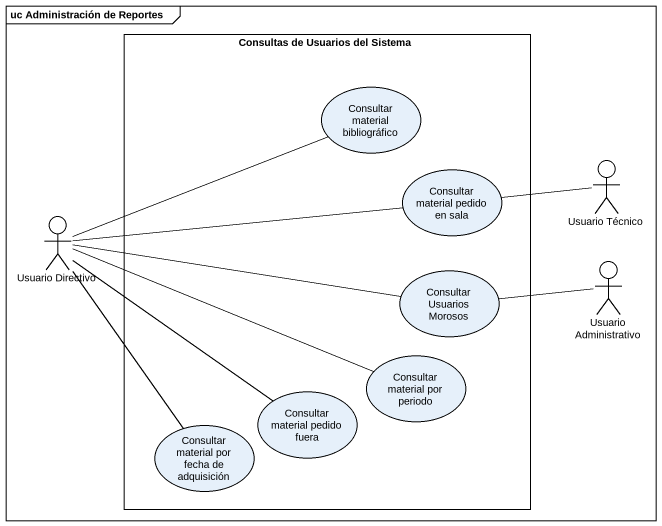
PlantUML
@startuml
mainframe uc Administración de Reportes
rectangle "Consultas de Usuarios del Sistema" as Consultas_de_Usuarios_del {
  usecase "Consultar material bibliográfico" as Consultar_material
  usecase "Consultar material pedido en sala" as Consultar_material_pedido
  usecase "Consultar Usuarios Morosos" as Consultar_Usuarios_Morosos
  usecase "Consultar material por periodo" as Consultar_material_por
  usecase "Consultar material pedido fuera" as Consultar_material_pedido_2
  usecase "Consultar material por fecha de adquisición" as Consultar_material_por_2
}
actor "Usuario Técnico" as Usuario_Técnico
actor "Usuario Directivo" as Usuario_Directivo
actor "Usuario Administrativo" as Usuario_Administrativo
Consultar_material_pedido -right- Usuario_Técnico
Usuario_Directivo -right- Consultar_material
Usuario_Directivo -right- Consultar_material_pedido
Usuario_Directivo -right- Consultar_Usuarios_Morosos
Usuario_Directivo -right- Consultar_material_por
Usuario_Directivo -- Consultar_material_pedido_2
Usuario_Directivo -- Consultar_material_por_2
Consultar_Usuarios_Morosos -right- Usuario_Administrativo
@enduml
